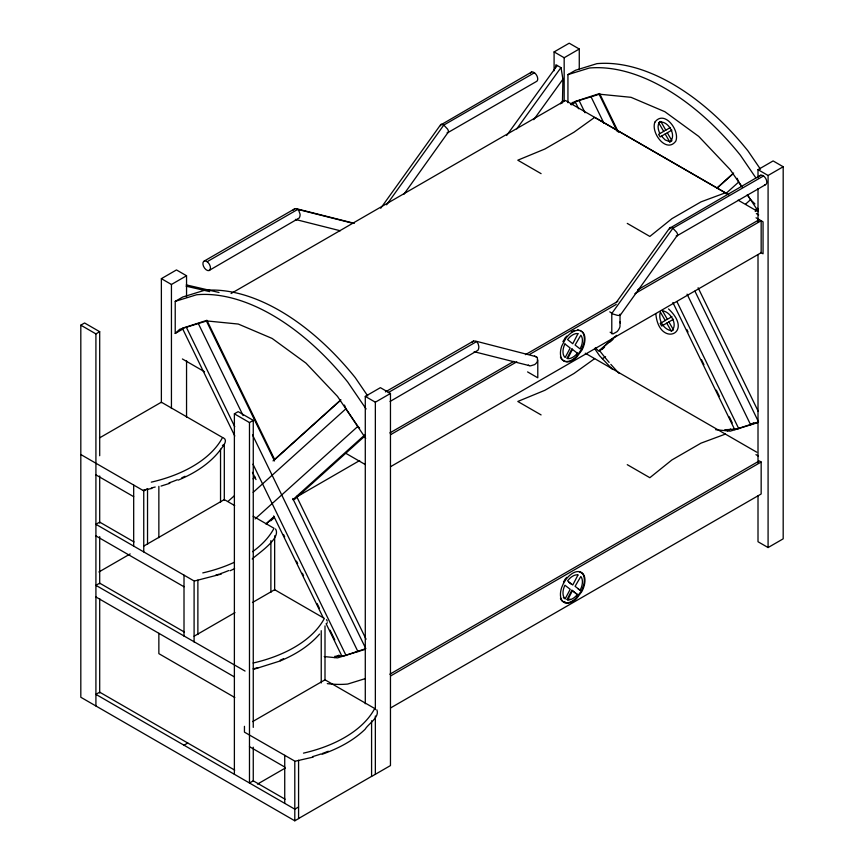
<?xml version="1.0" encoding="UTF-8"?>
<svg xmlns="http://www.w3.org/2000/svg" width="864" height="864" viewBox="0 0 864 864"><rect width="100%" height="100%" fill="white"/><g stroke="black" fill="none" stroke-linecap="round" stroke-linejoin="round"><path stroke-width="1.3" d="M620.05 314.161L619.996 326.646A10.454 8.532 -60 0 1 617.08 331.636L612.986 333.936L610.135 332.208M609.79 311.85L612.986 314.021L617.08 315.252A6.685 1.685 19.6 0 0 619.996 315.306L620.395 314.647M555.26 68.288L555.952 64.757L561.06 67.705L562.918 79.261L562.442 102.946M660.118 312.919C658.325 320.177 663.433 329.098 670.864 330.642M534.47 356.022L537.397 357.664L537.44 361.228A6.685 5.206 -30.7 0 1 534.589 364.619L530.507 365.861A4.806 3.748 -30.7 0 1 528.293 365.062M531.641 72.025L440.597 125.032A5.875 2.171 46.6 0 0 440.651 125.809M403.78 194.432L448.481 131.836A5.875 2.171 46.6 0 0 447.53 129.028L443.794 125.075L441.266 124.2M760.73 175.219L669.686 228.226A5.875 2.171 46.6 0 0 669.74 229.003M620.374 315.036L677.57 235.03A5.875 2.171 46.6 0 0 676.62 232.222L672.883 228.269L670.356 227.394M580.154 590.231L581.396 587.38A13.759 7.949 -60 0 0 580.824 576.504L575.089 586.31L580.154 590.231L578.264 589.14M326.981 623.279L327.283 622.642M567.097 358.171L571.871 348.97L572.497 349.326L567.724 358.538L567.097 358.171L567.713 358.301M567.097 599.443L571.871 590.242L577.346 594.464L575.77 596.268A13.759 7.949 -60 0 1 568.35 599.94L567.097 599.443L567.713 599.573A13.759 7.949 -60 0 0 570.11 599.152M567.724 599.81L572.497 590.609M565.218 598.73L570.186 589.313L564.937 585.23L564.008 587.369A13.759 7.949 -60 0 0 564.581 598.244L565.218 598.73L563.328 597.64M659.502 122.234C656.953 125.561 658.26 130.14 659.869 133.596M562.896 341.626L565.272 337.889M563.49 581.969L565.272 579.172M380.711 208.267L440.802 124.481M386.618 204.8L443.794 125.075L534.427 72.749M616.043 302.756L669.892 227.675M506.639 135.497L557.226 65.491M516.737 128.92L560.963 67.619M533.747 119.686L562.918 79.261M560.552 103.831L562.918 100.559M571.871 348.97L577.346 353.192L575.77 354.985A13.759 7.949 -60 0 1 568.35 358.657L567.724 358.538M293.058 210.211L294.743 208.796L296.795 208.818L354.337 223.333M471.798 342.479L473.483 341.064L475.535 341.075L536.684 356.821M319.572 634.068C309.085 646.186 295.078 654.707 280.411 660.863M367.762 395.96L355.212 377.6A213.613 123.336 60 0 0 204.174 290.401L182.768 297L175.219 301.363L175.219 333.45L179.701 329.292L206.777 320.933L238.302 324.054L272.138 338.45L305.975 363.128L337.511 396.414L365.699 438.372M570.629 104.22L572.422 102.557L599.497 94.198L631.033 97.319L664.87 111.715L698.706 136.393L730.231 169.679L742.111 187.056M228.139 501.314L234.122 495.925M253.087 478.85L255.085 477.058M273.046 460.879L340.902 399.762M340.513 400.324L274.687 459.605L206.863 320.22M253.163 492.34L345.956 408.758L344.434 405.054M255.085 518.94L357.869 426.373L345.956 408.758M265.918 523.962L273.899 516.769M292.864 499.694L364.705 434.981M266.684 523.476L273.661 517.19M270.691 520.873L273.683 518.184M294.635 499.306L365.494 435.499M716.666 188.309L733.622 173.027M717.271 187.952L733.234 173.588M725.717 193.709L738.688 182.023L737.165 178.319M745.6 204.131L750.589 199.638L747.608 195.232M614.736 336.766L598.774 351.14L595.285 347.717M755.438 210.049L757.426 208.246M599.519 350.676L616.518 335.362M602.543 348.959L604.541 347.166M610.06 341.993L613.051 339.293M755.222 211.464L758.214 208.764M252.223 558.965C257.969 553.532 281.567 538.272 275.519 528.973M594.659 358.636L573.977 373.496L544.86 390.301L517.795 401.468L541.091 414.914M665.183 133.996L669.784 141.977C677.138 135.875 668.563 120.852 659.653 122.018M666.749 323.136L671.36 331.106C678.402 325.177 670.896 312.239 662.98 310.889M447.131 132.656L448.276 132.386M676.22 235.85L677.365 235.58M209.002 270.54A5.335 3.078 60 0 0 208.105 262.537A5.335 3.078 60 0 0 202.943 264.19A5.335 3.078 60 0 0 209.002 270.54L299.16 218.052A5.875 4.277 78.3 0 0 300.067 214.164L298.663 210.254L296.795 208.818M390.074 401.458L477.9 350.309A5.875 4.277 78.3 0 0 478.807 346.432L478.105 343.667L476.528 341.636L388.217 392.623M298.577 760.255L298.577 818.618L294.797 820.8L80.816 697.259L80.816 325.166L84.586 322.985L99.695 331.711L99.695 455.738M161.374 402.689L161.374 278.662L176.472 269.935L186.548 275.756L186.548 297.324M554.094 70.794L554.094 51.916L569.203 43.2L579.269 49.01L579.269 69.239M204.368 260.971L294.743 208.796M207.155 261.695L297.788 209.38L352.717 223.236M161.374 278.662L171.439 284.472L186.548 275.756M554.094 51.916L564.17 57.737L579.269 49.01M80.816 325.166L95.915 333.893L99.695 331.711M447.811 132.656L536.274 81.583A5.335 3.078 60 0 0 536.242 74.65A5.335 3.078 60 0 0 530.464 73.148M567.94 102.697L567.94 74.628L575.5 70.265L596.894 63.655A213.613 123.336 60 0 1 747.943 150.865L760.482 169.225M231.066 293.522L565.434 100.472L728.762 194.767M175.219 333.45L182.768 329.087M571.18 104.846L575.5 102.352M99.49 437.929L161.374 402.203L222.534 437.508A121.046 69.887 0 0 1 151.297 482.144M664.308 131.026L658.616 134.32L660.118 136.922L665.809 133.639M665.183 130.529L670.367 127.526M666.684 133.132L671.868 130.14M669.784 141.977L671.922 140.746L667.31 132.764M234.382 774.284L234.382 413.834L238.151 411.653L253.26 420.368L253.26 727.38M234.382 413.834L249.48 422.55L253.26 420.368M80.816 454.529L143.748 490.86L147.528 488.678L147.528 544.417M222.426 445.446L224.305 444.355L224.305 500.094M365.288 703.76L365.288 396.392L380.387 387.666L390.463 393.476L390.463 765.569L371.585 776.466L371.585 720.749M758.009 177.736L758.009 169.646L773.118 160.931L783.184 166.741L783.184 538.834L768.085 547.549L758.009 541.739L758.009 495.904M385.43 391.9L473.483 341.064M763.517 175.943L672.883 228.269L611.788 313.459L611.788 333.806M365.288 396.392L375.354 402.203L390.463 393.476M758.009 169.646L768.085 175.468L783.184 166.741M676.901 235.861L765.364 184.777M98.896 571.99L130.183 553.932M143.748 546.091L224.305 499.586L234.706 505.591M389.837 432.94L513.756 361.4M525.452 354.65L617.814 301.32M637.686 289.85L759.272 219.65M390.55 434.711L516.812 361.811M529.675 354.391L616.194 304.441M634.9 293.641L761.162 220.741L761.162 252.72L390.55 466.69M296.546 496.994L359.672 460.544M602.078 349.175L599.562 350.633A181.386 104.728 60 0 0 609.131 362.394M665.874 320.166L660.182 323.449L661.694 326.052L667.386 322.769M666.749 319.658L671.944 316.667M602.327 358.657L605.567 356.789M668.261 322.261L673.445 319.27M671.36 331.106L673.488 329.875L668.887 321.905M194.098 636.206L234.965 612.619M252.472 602.51L274.655 589.702L324.356 618.397A121.046 69.887 0 0 1 253.13 663.023M334.681 657.601L338.99 655.117M727.402 430.866L730.642 428.998M184.01 745.211L187.78 743.029M750.611 424.57L753.84 422.701M252.623 721.602L325.004 679.817L374.706 708.512A121.046 69.887 0 0 1 303.48 753.138M389.837 674.222L759.272 460.922L761.162 462.013L761.162 493.992L390.55 707.962M390.55 675.983L761.162 462.013M285.098 799.211L253.26 780.829L249.48 783.011L249.48 422.55M257.494 784.102L285.304 768.042M298.577 806.987L294.797 809.168L95.915 694.354L99.695 692.172L234.716 770.126M298.577 818.521L371.585 776.369M230.062 570.748L234.598 568.706M178.2 480.136C195.026 473.148 211.205 462.953 221.854 447.854C223.852 445.316 227.934 440.003 223.312 437.767M578.61 108.756L575.078 101.498L598.882 93.766L617.144 131.296M234.792 435.996L182.358 328.234L205.038 320.933M672.883 302.497L734.735 429.646L758.549 421.913M343.03 656.176L365.818 648.648L292.766 498.496M280.022 661.014L253.714 669.308M322.002 754.304C337.748 748.775 352.987 740.966 365.083 729.302C368.399 723.697 379.955 717.271 376.844 709.787M725.371 434.106L701.028 443.135L671.922 459.94L649.847 477.706L627.264 464.67M161.039 486.076L169.83 483.311M221.303 574.074L194.702 580.943M567.94 74.628L589.345 68.018A213.613 123.336 60 0 1 740.394 155.228L755.881 177.908M175.219 301.363L196.614 294.754A213.613 123.336 60 0 1 347.663 381.964L366.109 408.964M757.307 422.788L730.231 431.147L715.662 429.7M364.586 649.523L337.511 657.882L324.238 656.575M365.288 678.618L347.663 684.061A213.613 123.336 60 0 1 327.305 683.629M313.222 757.08L295.402 761.173M143.23 490.169L151.891 488.43M297.464 219.456L296.449 219.64A5.108 3.715 78.3 0 1 295.412 219.445L340.286 230.764M475.2 351.907L476.204 351.724M245.052 671.058L95.915 585.338L99.695 583.157L184.302 632.005M577.562 329.897L578.966 330.188M580.846 330.804L578.2 330.264A17.345 10.012 -60 0 0 565.952 338.17L561.73 346.086A17.345 10.012 -60 0 0 562.464 359.813L564.559 361.4L567.205 361.94A17.345 10.012 -60 0 0 576.569 357.307L581.872 350.212A17.345 10.012 -60 0 0 582.941 332.392L580.219 330.437M578.966 571.46L582.314 573.307A17.345 10.012 -60 0 1 581.245 591.127L575.942 598.223A17.345 10.012 -60 0 1 566.579 602.845L563.922 602.305L561.827 600.718A17.345 10.012 -60 0 1 560.434 598.201M564.192 601.895L565.315 602.122M669.287 141.512L665.237 139.968L661.392 136.091M186.257 284.893L219.024 292.475M186.095 286.168L209.693 291.622M474.152 351.713L529.286 365.623M738.094 200.156L756.767 210.935M756.335 213.602L758.668 214.942M756.054 217.793L763.052 221.832L763.052 253.811L760.72 252.461M541.091 173.642L517.795 160.196L544.86 149.018L573.977 132.214L594.659 117.364L725.371 192.823L701.028 201.852L671.922 218.668L649.847 236.434L627.264 223.398M585.263 353.203L756.767 452.207M755.946 454.648L758.29 455.998M576.72 352.825L577.346 353.192M527.58 371.909L537.786 377.806L537.786 359.942M182.401 358.97L204.541 371.758M345.535 453.146L365.342 464.584M576.72 594.108L577.346 594.464M253.206 516.272L274.007 528.282A121.046 69.887 0 0 1 252.59 551.686M95.915 474.876L133.682 496.681M134.028 541.933L99.695 522.115L95.915 524.297L194.098 580.975L194.098 642.028M95.915 535.918L184.01 586.775M95.915 596.97L234.382 676.912M234.824 697.518L158.857 653.648L158.857 633.323M249.48 746.669L284.731 767.027M568.793 582.26L570.888 583.924M571.871 590.242L576.601 594.011M668.531 308.923C695.174 333.947 658.865 347.933 655.862 313.988M750.589 199.638L754.942 203.926M357.869 426.373L359.608 428.09M612.511 369.403L599.497 355.666L595.048 349.153M326.495 619.672L327.283 621.14M747.306 194.659L758.43 211.626M738.688 182.023L741.658 186.43M665.809 130.162L660.798 121.478L658.66 122.71L663.671 131.393M662.364 310.608L667.386 319.291M660.236 311.839L665.248 320.522M698.101 287.744L758.192 411.253M599.584 93.485L618.462 132.268M694.915 291.136L757.955 420.703M591.041 96.79L604.012 123.422M687.074 294.16L750.708 424.937M579.139 100.645L585.036 112.763M676.944 301.655L738.806 428.803M686.848 329.551L688.025 331.97M701.59 359.845L703.944 364.694M716.332 390.15L719.28 396.209M729.302 416.815L732.251 422.874M296.546 496.314L366.066 639.209M206.161 320.501L274.504 460.966M198.32 323.525L243.097 415.552M252.526 434.927L357.977 651.672M186.419 327.391L234.727 426.676M252.99 464.216L346.075 655.538M283.5 534.47L284.688 536.89M296.482 561.136L297.659 563.555M302.378 573.253L303.556 575.683M317.12 603.558L319.475 608.407M330.091 630.223L334.811 639.922M252.461 472.327L256.003 479.596M273.672 515.916L323.158 617.63M326.106 623.689L342.014 656.381M620.05 321.905L620.395 323.266M768.085 175.468L768.085 547.549M758.009 188.525L758.009 222.232M758.009 254.588L758.009 462.866M564.17 57.737L564.17 100.872M375.354 402.203L375.354 709.582M375.354 716.018L375.354 774.284M325.004 625.914L325.004 680.324M321.235 630.688L321.235 682.96M294.797 820.8L294.797 761.108L244.447 732.143L244.447 726.322M284.731 755.298L284.731 803.358M274.655 535.799L274.655 590.209M270.886 540.626L270.886 592.391M253.26 747.187L253.26 780.829M220.536 449.183L220.536 502.276M197.878 580.122L197.878 634.532M186.548 360.688L186.548 417.312M184.01 575.154L184.01 636.196M171.439 284.472L171.439 408.499M158.857 486.335L158.857 537.678M143.748 490.86L143.748 551.912M133.682 485.05L133.682 546.091M99.695 475.956L99.695 523.141M99.695 536.63L99.695 583.816M99.695 598.644L99.695 693.014M95.915 333.893L95.915 705.974M234.36 562.259A121.046 69.887 0 0 1 202.781 572.908M228.744 570.542A121.046 69.887 0 0 1 220.482 573.674M219.272 574.085A121.046 69.887 0 0 1 215.568 575.284M328.288 751.237A121.046 69.887 0 0 1 322.391 753.473M321.181 753.905A121.046 69.887 0 0 1 312.509 756.637M283.597 658.692A121.046 69.887 0 0 1 280.228 660.172M258.325 667.559A121.046 69.887 0 0 1 253.13 668.833M185.047 476.258A121.046 69.887 0 0 1 181.775 477.814M177.26 479.768A121.046 69.887 0 0 1 168.998 482.9M155.207 487.015A121.046 69.887 0 0 1 151.297 487.955M342.479 655.679A181.386 104.728 60 0 1 334.735 656.348M735.199 428.933A181.386 104.728 60 0 1 724.82 429.656M618.991 373.291A181.386 104.728 60 0 1 610.837 364.37M565.315 579.085A17.345 10.012 -60 0 1 566.719 577.357M759.553 176.342A5.335 3.078 60 0 1 765.698 178.427A5.335 3.078 60 0 1 764.51 184.864M582.314 332.024A17.345 10.012 -60 0 1 581.245 349.844L575.942 356.94A17.345 10.012 -60 0 1 566.579 361.573L563.922 361.033L561.827 359.446A17.345 10.012 -60 0 1 560.434 356.929M565.315 337.802A17.345 10.012 -60 0 1 566.719 336.085M571.342 332.014A17.345 10.012 -60 0 1 574.538 330.437M654.901 122.126C650.57 132.818 666.446 153.835 675.799 141.145C680.13 130.453 664.254 109.436 654.901 122.126M564.937 343.958L564.008 346.086A13.759 7.949 -60 0 0 564.581 356.972L565.218 357.448L570.186 348.041L564.937 343.958M581.396 346.108L580.154 348.959L575.089 345.028L580.824 335.232A13.759 7.949 -60 0 1 581.396 346.108M563.533 583.265L561.73 587.369A17.345 10.012 -60 0 0 562.464 601.085L564.559 602.672L567.205 603.212A17.345 10.012 -60 0 0 576.569 598.579L581.872 591.484A17.345 10.012 -60 0 0 582.941 573.664L580.846 572.076L578.2 571.536A17.345 10.012 -60 0 0 565.952 579.442L563.533 583.265M577.951 333.72L572.767 343.742L567.551 339.574L569.635 337.208A13.759 7.949 -60 0 1 577.055 333.536L577.951 333.72M577.951 575.003L572.767 585.014L567.551 580.856L569.635 578.491A13.759 7.949 -60 0 1 577.055 574.819L577.951 575.003"/></g></svg>
